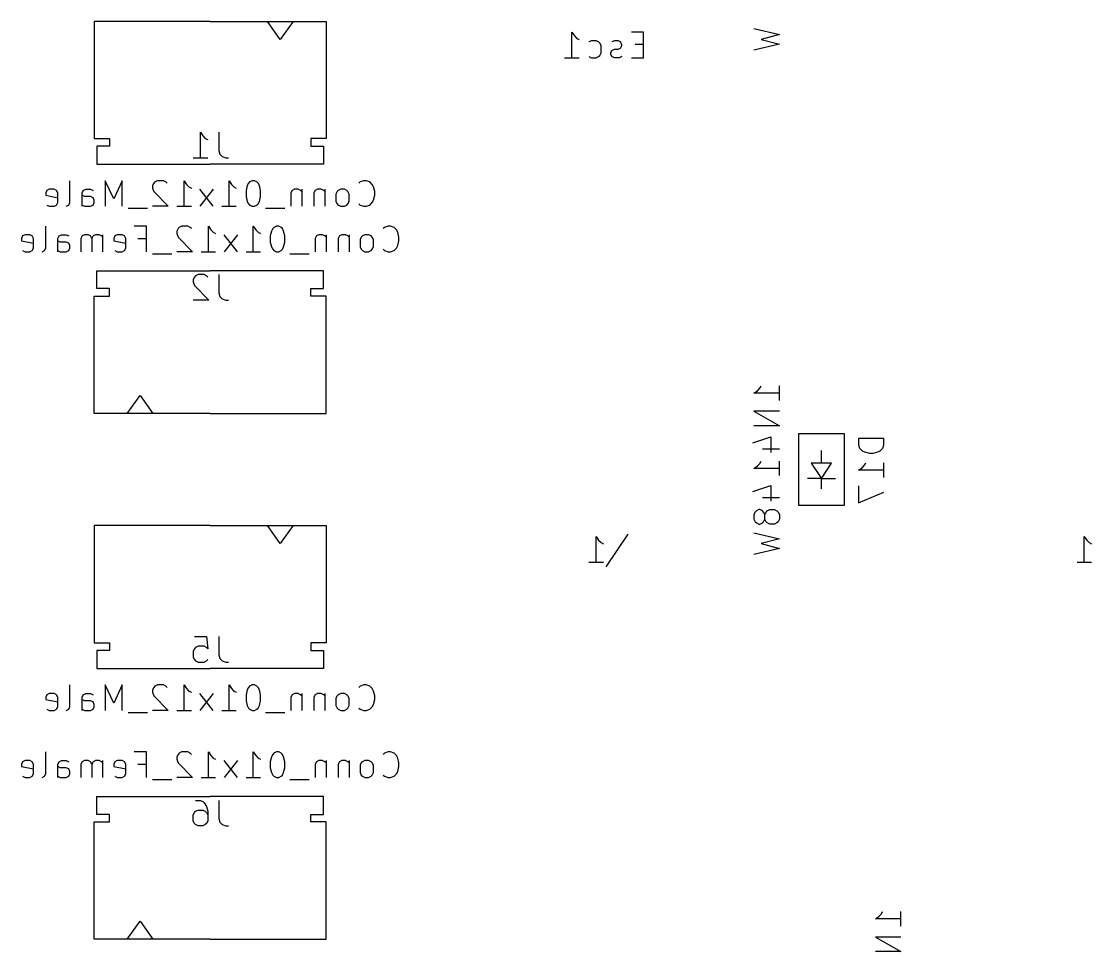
# Model space of a CAD drawing. Extents: x -29 to 358, y -109 to 38.
# Drawn here: x -22.88 to 19.1, y -38.7 to -2.2 of the extents above; entities that cross this region are included whole.
import ezdxf

# ---------------------------------------------------------------- set-up
doc = ezdxf.new("R2010")
doc.units = 0
doc.layers.add('BLACK', color=7, linetype='CONTINUOUS')

msp = doc.modelspace()

# ---------------------------------------------------------------- linework, layer by layer
at = {"layer": 'BLACK', "linetype": 'CONTINUOUS'}
for p, q in [((-20.025, -2.2), (-20.025, -6.8)), ((-15.475, -2.2), (-20.025, -2.2)), ((-15.475, -2.2), (-10.925, -2.2)), ((-12.725, -2.90711), (-13.225, -2.2)), ((-12.225, -2.2), (-12.725, -2.90711)), ((-10.925, -2.2), (-10.925, -6.8)), ((5.85238, -2.47619), (6.85238, -2.71428)), ((-1.28571, -3.62738), (-1.28571, -2.62738)), ((-1.28571, -2.62738), (-1.19048, -2.77024)), ((-1.19048, -2.77024), (-1.09524, -2.86548)), ((-1.09524, -2.86548), (-1, -2.91309)), ((1.52381, -2.62738), (1.04762, -2.62738)), ((1.52381, -3.62738), (1.52381, -2.62738)), ((6.85238, -2.71428), (6.13809, -2.90476)), ((6.13809, -2.90476), (6.85238, -3.09524)), ((-0.52381, -2.96071), (-0.61905, -3.00833)), ((-0.33333, -2.96071), (-0.52381, -2.96071)), ((-0.2381, -3.00833), (-0.33333, -2.96071)), ((-0.19048, -3.05595), (-0.2381, -3.00833)), ((-0.14286, -3.15119), (-0.19048, -3.05595)), ((-0.14286, -3.4369), (-0.14286, -3.15119)), ((0.2381, -3.4369), (0.28571, -3.34167)), ((0.38095, -2.96071), (0.28571, -3.00833)), ((0.28571, -3.34167), (0.38095, -3.29405)), ((0.52381, -2.96071), (0.38095, -2.96071)), ((0.38095, -3.29405), (0.52381, -3.29405)), ((0.61905, -3.00833), (0.52381, -2.96071)), ((0.52381, -3.29405), (0.61905, -3.24643)), ((0.66667, -3.10357), (0.61905, -3.00833)), ((0.61905, -3.24643), (0.66667, -3.15119)), ((0.66667, -3.15119), (0.66667, -3.10357)), ((1.52381, -3.10357), (1.19048, -3.10357)), ((6.85238, -3.09524), (5.85238, -3.33333)), ((-1.57143, -3.62738), (-1, -3.62738)), ((-0.61905, -3.57976), (-0.52381, -3.62738)), ((-0.52381, -3.62738), (-0.33333, -3.62738)), ((-0.33333, -3.62738), (-0.2381, -3.57976)), ((-0.2381, -3.57976), (-0.19048, -3.53214)), ((-0.19048, -3.53214), (-0.14286, -3.4369)), ((0.2381, -3.48452), (0.2381, -3.4369)), ((0.28571, -3.57976), (0.2381, -3.48452)), ((0.38095, -3.62738), (0.28571, -3.57976)), ((0.57143, -3.62738), (0.38095, -3.62738)), ((0.66667, -3.57976), (0.57143, -3.62738)), ((1.04762, -3.62738), (1.52381, -3.62738)), ((-15.856, -7.55238), (-15.856, -6.55238)), ((-15.856, -6.55238), (-15.7607, -6.69524)), ((-15.7607, -6.69524), (-15.6655, -6.79048)), ((-15.1417, -6.55238), (-15.1417, -7.26667)), ((-20.025, -6.8), (-19.425, -6.8)), ((-19.425, -7.1), (-19.925, -7.1)), ((-19.925, -7.1), (-19.925, -7.8)), ((-19.425, -6.8), (-19.425, -7.1)), ((-15.6655, -6.79048), (-15.5702, -6.8381)), ((-10.925, -6.8), (-11.525, -6.8)), ((-11.525, -6.8), (-11.525, -7.1)), ((-11.525, -7.1), (-11.025, -7.1)), ((-11.025, -7.1), (-11.025, -7.8)), ((-16.1417, -7.55238), (-15.5702, -7.55238)), ((-15.1417, -7.26667), (-15.094, -7.40952)), ((-15.094, -7.40952), (-14.9988, -7.50476)), ((-14.9988, -7.50476), (-14.856, -7.55238)), ((-14.856, -7.55238), (-14.7607, -7.55238)), ((-19.925, -7.8), (-15.475, -7.8)), ((-11.025, -7.8), (-15.475, -7.8)), ((-21.7845, -8.78571), (-21.8798, -8.83333)), ((-21.594, -8.78571), (-21.7845, -8.78571)), ((-21.4988, -8.83333), (-21.594, -8.78571)), ((-20.975, -9.30952), (-20.975, -8.45238)), ((-20.4512, -8.83333), (-20.356, -8.78571)), ((-20.356, -8.78571), (-20.1655, -8.78571)), ((-20.1655, -8.78571), (-20.0702, -8.83333)), ((-19.2607, -9.16667), (-19.594, -8.45238)), ((-19.594, -8.45238), (-19.594, -9.45238)), ((-18.9274, -8.45238), (-19.2607, -9.16667)), ((-18.9274, -9.45238), (-18.9274, -8.45238)), ((-17.6893, -8.54762), (-17.7369, -8.64286)), ((-17.7369, -8.64286), (-17.7369, -8.73809)), ((-17.7369, -8.73809), (-17.6893, -8.88095)), ((-17.6417, -8.5), (-17.6893, -8.54762)), ((-17.5464, -8.45238), (-17.6417, -8.5)), ((-17.3083, -8.45238), (-17.5464, -8.45238)), ((-17.2131, -8.5), (-17.3083, -8.45238)), ((-17.1655, -8.54762), (-17.2131, -8.5)), ((-16.4988, -9.45238), (-16.4988, -8.45238)), ((-16.4988, -8.45238), (-16.4036, -8.59524)), ((-16.4036, -8.59524), (-16.3083, -8.69048)), ((-16.3083, -8.69048), (-16.2131, -8.73809)), ((-15.356, -9.45238), (-15.8798, -8.78571)), ((-15.356, -8.78571), (-15.8798, -9.45238)), ((-14.7369, -9.45238), (-14.7369, -8.45238)), ((-14.7369, -8.45238), (-14.6417, -8.59524)), ((-14.6417, -8.59524), (-14.5464, -8.69048)), ((-14.5464, -8.69048), (-14.4512, -8.73809)), ((-14.0226, -8.64286), (-14.0702, -8.83333)), ((-13.975, -8.54762), (-14.0226, -8.64286)), ((-13.9274, -8.5), (-13.975, -8.54762)), ((-13.8321, -8.45238), (-13.9274, -8.5)), ((-13.7369, -8.45238), (-13.8321, -8.45238)), ((-13.6417, -8.5), (-13.7369, -8.45238)), ((-13.594, -8.54762), (-13.6417, -8.5)), ((-13.5464, -8.64286), (-13.594, -8.54762)), ((-13.4988, -8.83333), (-13.5464, -8.64286)), ((-12.1655, -8.78571), (-12.2607, -8.83333)), ((-12.0226, -8.78571), (-12.1655, -8.78571)), ((-11.9274, -8.83333), (-12.0226, -8.78571)), ((-11.8798, -8.78571), (-11.8798, -9.45238)), ((-11.2607, -8.78571), (-11.356, -8.83333)), ((-11.1179, -8.78571), (-11.2607, -8.78571)), ((-11.0226, -8.83333), (-11.1179, -8.78571)), ((-10.975, -8.78571), (-10.975, -9.45238)), ((-10.356, -8.78571), (-10.4512, -8.83333)), ((-10.2131, -8.78571), (-10.356, -8.78571)), ((-10.1179, -8.83333), (-10.2131, -8.78571)), ((-9.59405, -8.5), (-9.64167, -8.54762)), ((-9.45119, -8.45238), (-9.59405, -8.5)), ((-9.35595, -8.45238), (-9.45119, -8.45238)), ((-9.21309, -8.5), (-9.35595, -8.45238)), ((-9.11786, -8.59524), (-9.21309, -8.5)), ((-9.07024, -8.69048), (-9.11786, -8.59524)), ((-9.02262, -8.88095), (-9.07024, -8.69048)), ((-21.8798, -8.83333), (-21.9274, -8.92857)), ((-21.9274, -8.92857), (-21.9274, -9.02381)), ((-21.9274, -9.02381), (-21.4512, -9.11905)), ((-21.4512, -8.92857), (-21.4988, -8.83333)), ((-21.4512, -9.30952), (-21.4512, -8.92857)), ((-20.4988, -8.92857), (-20.4512, -8.83333)), ((-20.4988, -9.45238), (-20.4988, -8.92857)), ((-20.4036, -9.07143), (-20.4988, -9.02381)), ((-20.1655, -9.07143), (-20.4036, -9.07143)), ((-20.0702, -9.11905), (-20.1655, -9.07143)), ((-20.0226, -9.21429), (-20.0702, -9.11905)), ((-20.0226, -9.30952), (-20.0226, -9.21429)), ((-17.6893, -8.88095), (-17.1179, -9.45238)), ((-14.0702, -8.83333), (-14.0702, -9.07143)), ((-14.0702, -9.07143), (-14.0226, -9.2619)), ((-13.5464, -9.2619), (-13.4988, -9.07143)), ((-13.4988, -9.07143), (-13.4988, -8.83333)), ((-12.2607, -8.83333), (-12.3083, -8.92857)), ((-12.3083, -8.92857), (-12.3083, -9.45238)), ((-11.8798, -8.88095), (-11.9274, -8.83333)), ((-11.356, -8.83333), (-11.4036, -8.92857)), ((-11.4036, -8.92857), (-11.4036, -9.45238)), ((-10.975, -8.88095), (-11.0226, -8.83333)), ((-10.4988, -8.88095), (-10.5464, -8.97619)), ((-10.5464, -8.97619), (-10.5464, -9.2619)), ((-10.4512, -8.83333), (-10.4988, -8.88095)), ((-10.0702, -8.88095), (-10.1179, -8.83333)), ((-10.0226, -8.97619), (-10.0702, -8.88095)), ((-10.0226, -9.2619), (-10.0226, -8.97619)), ((-9.11786, -9.30952), (-9.07024, -9.21429)), ((-9.07024, -9.21429), (-9.02262, -9.02381)), ((-9.02262, -9.02381), (-9.02262, -8.88095)), ((-21.8798, -9.40476), (-21.7845, -9.45238)), ((-21.7845, -9.45238), (-21.594, -9.45238)), ((-21.594, -9.45238), (-21.4988, -9.40476)), ((-21.4988, -9.40476), (-21.4512, -9.30952)), ((-21.1179, -9.45238), (-21.0226, -9.40476)), ((-21.0226, -9.40476), (-20.975, -9.30952)), ((-20.4988, -9.40476), (-20.4036, -9.45238)), ((-20.4036, -9.45238), (-20.1655, -9.45238)), ((-20.1655, -9.45238), (-20.0702, -9.40476)), ((-20.0702, -9.40476), (-20.0226, -9.30952)), ((-17.9274, -9.54762), (-18.6893, -9.54762)), ((-17.1179, -9.45238), (-17.7369, -9.45238)), ((-16.7845, -9.45238), (-16.2131, -9.45238)), ((-15.0226, -9.45238), (-14.4512, -9.45238)), ((-14.0226, -9.2619), (-13.975, -9.35714)), ((-13.975, -9.35714), (-13.9274, -9.40476)), ((-13.9274, -9.40476), (-13.8321, -9.45238)), ((-13.8321, -9.45238), (-13.7369, -9.45238)), ((-13.7369, -9.45238), (-13.6417, -9.40476)), ((-13.6417, -9.40476), (-13.594, -9.35714)), ((-13.594, -9.35714), (-13.5464, -9.2619)), ((-12.5464, -9.54762), (-13.3083, -9.54762)), ((-10.5464, -9.2619), (-10.4988, -9.35714)), ((-10.4988, -9.35714), (-10.4512, -9.40476)), ((-10.4512, -9.40476), (-10.356, -9.45238)), ((-10.356, -9.45238), (-10.2131, -9.45238)), ((-10.2131, -9.45238), (-10.1179, -9.40476)), ((-10.1179, -9.40476), (-10.0702, -9.35714)), ((-10.0702, -9.35714), (-10.0226, -9.2619)), ((-9.64167, -9.35714), (-9.59405, -9.40476)), ((-9.59405, -9.40476), (-9.45119, -9.45238)), ((-9.45119, -9.45238), (-9.35595, -9.45238)), ((-9.35595, -9.45238), (-9.21309, -9.40476)), ((-9.21309, -9.40476), (-9.11786, -9.30952)), ((-21.9274, -11.0945), (-21.9274, -10.2374)), ((-17.975, -10.2374), (-18.4512, -10.2374)), ((-17.975, -11.2374), (-17.975, -10.2374)), ((-16.7369, -10.3326), (-16.7845, -10.4279)), ((-16.7845, -10.4279), (-16.7845, -10.5231)), ((-16.6893, -10.285), (-16.7369, -10.3326)), ((-16.594, -10.2374), (-16.6893, -10.285)), ((-16.356, -10.2374), (-16.594, -10.2374)), ((-16.2607, -10.285), (-16.356, -10.2374)), ((-16.2131, -10.3326), (-16.2607, -10.285)), ((-15.5464, -11.2374), (-15.5464, -10.2374)), ((-15.5464, -10.2374), (-15.4512, -10.3802)), ((-15.4512, -10.3802), (-15.356, -10.4755)), ((-15.356, -10.4755), (-15.2607, -10.5231)), ((-13.7845, -11.2374), (-13.7845, -10.2374)), ((-13.7845, -10.2374), (-13.6893, -10.3802)), ((-13.6893, -10.3802), (-13.594, -10.4755)), ((-13.594, -10.4755), (-13.4988, -10.5231)), ((-13.0702, -10.4279), (-13.1179, -10.6183)), ((-13.0226, -10.3326), (-13.0702, -10.4279)), ((-12.975, -10.285), (-13.0226, -10.3326)), ((-12.8798, -10.2374), (-12.975, -10.285)), ((-12.7845, -10.2374), (-12.8798, -10.2374)), ((-12.6893, -10.285), (-12.7845, -10.2374)), ((-12.6417, -10.3326), (-12.6893, -10.285)), ((-12.594, -10.4279), (-12.6417, -10.3326)), ((-12.5464, -10.6183), (-12.594, -10.4279)), ((-8.64167, -10.285), (-8.68928, -10.3326)), ((-8.49881, -10.2374), (-8.64167, -10.285)), ((-8.40357, -10.2374), (-8.49881, -10.2374)), ((-8.26071, -10.285), (-8.40357, -10.2374)), ((-8.16548, -10.3802), (-8.26071, -10.285)), ((-8.11786, -10.4755), (-8.16548, -10.3802)), ((-8.07024, -10.666), (-8.11786, -10.4755)), ((-22.8321, -10.6183), (-22.8798, -10.7136)), ((-22.8798, -10.7136), (-22.8798, -10.8088)), ((-22.8798, -10.8088), (-22.4036, -10.904)), ((-22.7369, -10.5707), (-22.8321, -10.6183)), ((-22.5464, -10.5707), (-22.7369, -10.5707)), ((-22.4512, -10.6183), (-22.5464, -10.5707)), ((-22.4036, -10.7136), (-22.4512, -10.6183)), ((-22.4036, -11.0945), (-22.4036, -10.7136)), ((-21.4512, -10.7136), (-21.4036, -10.6183)), ((-21.4512, -11.2374), (-21.4512, -10.7136)), ((-21.356, -10.8564), (-21.4512, -10.8088)), ((-21.4036, -10.6183), (-21.3083, -10.5707)), ((-21.1179, -10.8564), (-21.356, -10.8564)), ((-21.3083, -10.5707), (-21.1179, -10.5707)), ((-21.1179, -10.5707), (-21.0226, -10.6183)), ((-21.0226, -10.904), (-21.1179, -10.8564)), ((-20.975, -10.9993), (-21.0226, -10.904)), ((-20.4988, -10.6183), (-20.5464, -10.7136)), ((-20.5464, -10.7136), (-20.5464, -11.2374)), ((-20.4036, -10.5707), (-20.4988, -10.6183)), ((-20.2607, -10.5707), (-20.4036, -10.5707)), ((-20.1655, -10.6183), (-20.2607, -10.5707)), ((-20.1179, -10.7136), (-20.1655, -10.6183)), ((-20.0702, -10.6183), (-20.1179, -10.7136)), ((-20.1179, -10.7136), (-20.1179, -11.2374)), ((-19.975, -10.5707), (-20.0702, -10.6183)), ((-19.8321, -10.5707), (-19.975, -10.5707)), ((-19.7369, -10.6183), (-19.8321, -10.5707)), ((-19.6893, -10.666), (-19.7369, -10.6183)), ((-19.6893, -11.2374), (-19.6893, -10.5707)), ((-19.2131, -10.6183), (-19.2607, -10.7136)), ((-19.2607, -10.7136), (-19.2607, -10.8088)), ((-19.2607, -10.8088), (-18.7845, -10.904)), ((-19.1179, -10.5707), (-19.2131, -10.6183)), ((-18.9274, -10.5707), (-19.1179, -10.5707)), ((-18.8321, -10.6183), (-18.9274, -10.5707)), ((-18.7845, -10.7136), (-18.8321, -10.6183)), ((-18.7845, -11.0945), (-18.7845, -10.7136)), ((-18.3083, -10.7136), (-17.975, -10.7136)), ((-16.7845, -10.5231), (-16.7369, -10.666)), ((-16.7369, -10.666), (-16.1655, -11.2374)), ((-14.4036, -11.2374), (-14.9274, -10.5707)), ((-14.4036, -10.5707), (-14.9274, -11.2374)), ((-13.1179, -10.6183), (-13.1179, -10.8564)), ((-13.1179, -10.8564), (-13.0702, -11.0469)), ((-12.594, -11.0469), (-12.5464, -10.8564)), ((-12.5464, -10.8564), (-12.5464, -10.6183)), ((-11.3083, -10.6183), (-11.356, -10.7136)), ((-11.356, -10.7136), (-11.356, -11.2374)), ((-11.2131, -10.5707), (-11.3083, -10.6183)), ((-11.0702, -10.5707), (-11.2131, -10.5707)), ((-10.975, -10.6183), (-11.0702, -10.5707)), ((-10.9274, -10.666), (-10.975, -10.6183)), ((-10.9274, -10.5707), (-10.9274, -11.2374)), ((-10.4036, -10.6183), (-10.4512, -10.7136)), ((-10.4512, -10.7136), (-10.4512, -11.2374)), ((-10.3083, -10.5707), (-10.4036, -10.6183)), ((-10.1655, -10.5707), (-10.3083, -10.5707)), ((-10.0702, -10.6183), (-10.1655, -10.5707)), ((-10.0226, -10.666), (-10.0702, -10.6183)), ((-10.0226, -10.5707), (-10.0226, -11.2374)), ((-9.54643, -10.666), (-9.59405, -10.7612)), ((-9.59405, -10.7612), (-9.59405, -11.0469)), ((-9.49881, -10.6183), (-9.54643, -10.666)), ((-9.40357, -10.5707), (-9.49881, -10.6183)), ((-9.26071, -10.5707), (-9.40357, -10.5707)), ((-9.16548, -10.6183), (-9.26071, -10.5707)), ((-9.11786, -10.666), (-9.16548, -10.6183)), ((-9.07024, -10.7612), (-9.11786, -10.666)), ((-9.07024, -11.0469), (-9.07024, -10.7612)), ((-8.11786, -10.9993), (-8.07024, -10.8088)), ((-8.07024, -10.8088), (-8.07024, -10.666)), ((-22.8321, -11.1898), (-22.7369, -11.2374)), ((-22.7369, -11.2374), (-22.5464, -11.2374)), ((-22.5464, -11.2374), (-22.4512, -11.1898)), ((-22.4512, -11.1898), (-22.4036, -11.0945)), ((-22.0702, -11.2374), (-21.975, -11.1898)), ((-21.975, -11.1898), (-21.9274, -11.0945)), ((-21.4512, -11.1898), (-21.356, -11.2374)), ((-21.356, -11.2374), (-21.1179, -11.2374)), ((-21.1179, -11.2374), (-21.0226, -11.1898)), ((-21.0226, -11.1898), (-20.975, -11.0945)), ((-20.975, -11.0945), (-20.975, -10.9993)), ((-19.2131, -11.1898), (-19.1179, -11.2374)), ((-19.1179, -11.2374), (-18.9274, -11.2374)), ((-18.9274, -11.2374), (-18.8321, -11.1898)), ((-18.8321, -11.1898), (-18.7845, -11.0945)), ((-16.975, -11.3326), (-17.7369, -11.3326)), ((-16.1655, -11.2374), (-16.7845, -11.2374)), ((-15.8321, -11.2374), (-15.2607, -11.2374)), ((-14.0702, -11.2374), (-13.4988, -11.2374)), ((-13.0702, -11.0469), (-13.0226, -11.1421)), ((-13.0226, -11.1421), (-12.975, -11.1898)), ((-12.975, -11.1898), (-12.8798, -11.2374)), ((-12.8798, -11.2374), (-12.7845, -11.2374)), ((-12.7845, -11.2374), (-12.6893, -11.1898)), ((-12.6893, -11.1898), (-12.6417, -11.1421)), ((-12.6417, -11.1421), (-12.594, -11.0469)), ((-11.594, -11.3326), (-12.356, -11.3326)), ((-9.59405, -11.0469), (-9.54643, -11.1421)), ((-9.54643, -11.1421), (-9.49881, -11.1898)), ((-9.49881, -11.1898), (-9.40357, -11.2374)), ((-9.40357, -11.2374), (-9.26071, -11.2374)), ((-9.26071, -11.2374), (-9.16548, -11.1898)), ((-9.16548, -11.1898), (-9.11786, -11.1421)), ((-9.11786, -11.1421), (-9.07024, -11.0469)), ((-8.68928, -11.1421), (-8.64167, -11.1898)), ((-8.64167, -11.1898), (-8.49881, -11.2374)), ((-8.49881, -11.2374), (-8.40357, -11.2374)), ((-8.40357, -11.2374), (-8.26071, -11.1898)), ((-8.26071, -11.1898), (-8.16548, -11.0945)), ((-8.16548, -11.0945), (-8.11786, -10.9993)), ((-19.925, -11.985), (-15.475, -11.985)), ((-19.925, -12.685), (-19.925, -11.985)), ((-15.9512, -12.1374), (-16.0464, -12.185)), ((-15.7131, -12.1374), (-15.9512, -12.1374)), ((-15.6179, -12.185), (-15.7131, -12.1374)), ((-11.025, -11.985), (-15.475, -11.985)), ((-15.1417, -12.1374), (-15.1417, -12.8517)), ((-11.025, -12.685), (-11.025, -11.985)), ((-16.094, -12.2326), (-16.1417, -12.3279)), ((-16.1417, -12.3279), (-16.1417, -12.4231)), ((-16.1417, -12.4231), (-16.094, -12.566)), ((-16.0464, -12.185), (-16.094, -12.2326)), ((-16.094, -12.566), (-15.5226, -13.1374)), ((-15.5702, -12.2326), (-15.6179, -12.185)), ((-20.025, -12.985), (-19.425, -12.985)), ((-20.025, -17.585), (-20.025, -12.985)), ((-19.425, -12.685), (-19.925, -12.685)), ((-19.425, -12.985), (-19.425, -12.685)), ((-15.1417, -12.8517), (-15.094, -12.9945)), ((-15.094, -12.9945), (-14.9988, -13.0898)), ((-11.525, -12.985), (-11.525, -12.685)), ((-11.525, -12.685), (-11.025, -12.685)), ((-10.925, -12.985), (-11.525, -12.985)), ((-10.925, -17.585), (-10.925, -12.985)), ((-15.5226, -13.1374), (-16.1417, -13.1374)), ((-14.9988, -13.0898), (-14.856, -13.1374)), ((-14.856, -13.1374), (-14.7607, -13.1374)), ((5.85238, -16.785), (5.99524, -16.6898)), ((6.85238, -16.785), (5.85238, -16.785)), ((5.99524, -16.6898), (6.09048, -16.5945)), ((6.09048, -16.5945), (6.13809, -16.4993)), ((6.85238, -17.0707), (6.85238, -16.4993)), ((-18.725, -17.585), (-18.225, -16.8779)), ((-18.225, -16.8779), (-17.725, -17.585)), ((-15.475, -17.585), (-20.025, -17.585)), ((-15.475, -17.585), (-10.925, -17.585)), ((6.85238, -17.4993), (5.85238, -17.4993)), ((5.85238, -17.4993), (6.85238, -18.0707)), ((6.85238, -18.0707), (5.85238, -18.0707)), ((7.6, -18.385), (7.6, -21.185)), ((9.4, -18.385), (7.6, -18.385)), ((9.4, -21.185), (9.4, -18.385)), ((5.80476, -18.7374), (6.51905, -18.4993)), ((6.51905, -18.4993), (6.51905, -19.1183)), ((10.9524, -18.5707), (9.95238, -18.5707)), ((9.95238, -18.5707), (9.95238, -18.8088)), ((9.95238, -18.8088), (10, -18.9517)), ((10.9048, -18.9517), (10.9524, -18.8088)), ((10.9524, -18.8088), (10.9524, -18.5707)), ((6.18571, -18.9755), (6.85238, -18.9755)), ((8.5, -19.535), (8.5, -19.035)), ((10, -18.9517), (10.0952, -19.0469)), ((10.0952, -19.0469), (10.1905, -19.0945)), ((10.1905, -19.0945), (10.381, -19.1421)), ((10.381, -19.1421), (10.5238, -19.1421)), ((10.5238, -19.1421), (10.7143, -19.0945)), ((10.7143, -19.0945), (10.8095, -19.0469)), ((10.8095, -19.0469), (10.9048, -18.9517)), ((5.85238, -19.7374), (5.99524, -19.6421)), ((5.99524, -19.6421), (6.09048, -19.5469)), ((6.09048, -19.5469), (6.13809, -19.4517)), ((6.85238, -20.0231), (6.85238, -19.4517)), ((8.9, -19.535), (8.1, -19.535)), ((8.1, -19.535), (8.5, -20.135)), ((8.5, -20.135), (8.9, -19.535)), ((9.95238, -19.8088), (10.0952, -19.7136)), ((10.0952, -19.7136), (10.1905, -19.6183)), ((10.1905, -19.6183), (10.2381, -19.5231)), ((10.9524, -20.0945), (10.9524, -19.5231)), ((6.85238, -19.7374), (5.85238, -19.7374)), ((8.5, -20.135), (7.95, -20.135)), ((8.5, -20.135), (9.05, -20.135)), ((8.5, -20.535), (8.5, -20.135)), ((10.9524, -19.8088), (9.95238, -19.8088)), ((5.80476, -20.6421), (6.51905, -20.404)), ((6.51905, -20.404), (6.51905, -21.0231)), ((9.95238, -20.4279), (9.95238, -21.0945)), ((6.18571, -20.8802), (6.85238, -20.8802)), ((9.95238, -21.0945), (10.9524, -20.666)), ((5.94762, -21.404), (5.9, -21.4517)), ((6.04286, -21.3564), (5.94762, -21.404)), ((6.09048, -21.3564), (6.04286, -21.3564)), ((6.18571, -21.404), (6.09048, -21.3564)), ((6.23333, -21.4517), (6.18571, -21.404)), ((6.32857, -21.4517), (6.37619, -21.404)), ((6.37619, -21.404), (6.47143, -21.3564)), ((6.47143, -21.3564), (6.6619, -21.3564)), ((6.6619, -21.3564), (6.75714, -21.404)), ((6.75714, -21.404), (6.80476, -21.4517)), ((7.6, -21.185), (9.4, -21.185)), ((5.9, -21.4517), (5.85238, -21.5469)), ((5.85238, -21.5469), (5.85238, -21.7374)), ((5.85238, -21.7374), (5.9, -21.8326)), ((6.28095, -21.5469), (6.23333, -21.4517)), ((6.23333, -21.8326), (6.28095, -21.7374)), ((6.28095, -21.5469), (6.32857, -21.4517)), ((6.28095, -21.7374), (6.28095, -21.5469)), ((6.32857, -21.8326), (6.28095, -21.7374)), ((6.80476, -21.4517), (6.85238, -21.5469)), ((6.85238, -21.7374), (6.80476, -21.8326)), ((6.85238, -21.5469), (6.85238, -21.7374)), ((-15.475, -21.985), (-20.025, -21.985)), ((-20.025, -21.985), (-20.025, -26.585)), ((-15.475, -21.985), (-10.925, -21.985)), ((-12.725, -22.6921), (-13.225, -21.985)), ((-12.225, -21.985), (-12.725, -22.6921)), ((-10.925, -21.985), (-10.925, -26.585)), ((5.9, -21.8326), (5.94762, -21.8802)), ((5.94762, -21.8802), (6.04286, -21.9279)), ((6.04286, -21.9279), (6.09048, -21.9279)), ((6.09048, -21.9279), (6.18571, -21.8802)), ((6.18571, -21.8802), (6.23333, -21.8326)), ((6.37619, -21.8802), (6.32857, -21.8326)), ((6.47143, -21.9279), (6.37619, -21.8802)), ((6.6619, -21.9279), (6.47143, -21.9279)), ((6.75714, -21.8802), (6.6619, -21.9279)), ((6.80476, -21.8326), (6.75714, -21.8802)), ((-0.33333, -23.4124), (-0.33333, -22.4124)), ((-0.33333, -22.4124), (-0.2381, -22.5552)), ((-0.2381, -22.5552), (-0.14286, -22.6505)), ((-0.14286, -22.6505), (-0.04762, -22.6981)), ((0.90476, -22.3171), (0.04762, -23.6029)), ((5.85238, -22.2612), (6.85238, -22.4993)), ((6.85238, -22.4993), (6.13809, -22.6898)), ((18.8119, -23.4124), (18.8119, -22.4124)), ((18.8119, -22.4124), (18.9071, -22.5552)), ((18.9071, -22.5552), (19.0024, -22.6505)), ((19.0024, -22.6505), (19.0976, -22.6981)), ((6.85238, -22.8802), (5.85238, -23.1183)), ((6.13809, -22.6898), (6.85238, -22.8802)), ((-0.61905, -23.4124), (-0.04762, -23.4124)), ((18.5262, -23.4124), (19.0976, -23.4124)), ((-16.094, -26.3374), (-15.6179, -26.3374)), ((-15.6179, -26.3374), (-15.5702, -26.8136)), ((-15.1417, -26.3374), (-15.1417, -27.0517)), ((-20.025, -26.585), (-19.425, -26.585)), ((-19.425, -26.585), (-19.425, -26.885)), ((-16.094, -26.8136), (-16.1417, -26.9088)), ((-16.0464, -26.766), (-16.094, -26.8136)), ((-15.9512, -26.7183), (-16.0464, -26.766)), ((-15.7131, -26.7183), (-15.9512, -26.7183)), ((-15.6179, -26.766), (-15.7131, -26.7183)), ((-15.5702, -26.8136), (-15.6179, -26.766)), ((-11.525, -26.585), (-11.525, -26.885)), ((-10.925, -26.585), (-11.525, -26.585)), ((-19.925, -26.885), (-19.925, -27.585)), ((-19.425, -26.885), (-19.925, -26.885)), ((-16.1417, -26.9088), (-16.1417, -27.1469)), ((-16.1417, -27.1469), (-16.094, -27.2421)), ((-16.094, -27.2421), (-16.0464, -27.2898)), ((-15.6179, -27.2898), (-15.5702, -27.2421)), ((-15.1417, -27.0517), (-15.094, -27.1945)), ((-15.094, -27.1945), (-14.9988, -27.2898)), ((-11.525, -26.885), (-11.025, -26.885)), ((-11.025, -26.885), (-11.025, -27.585)), ((-19.925, -27.585), (-15.475, -27.585)), ((-16.0464, -27.2898), (-15.9512, -27.3374)), ((-15.9512, -27.3374), (-15.7131, -27.3374)), ((-15.7131, -27.3374), (-15.6179, -27.2898)), ((-11.025, -27.585), (-15.475, -27.585)), ((-14.9988, -27.2898), (-14.856, -27.3374)), ((-14.856, -27.3374), (-14.7607, -27.3374)), ((-20.975, -29.0945), (-20.975, -28.2374)), ((-19.2607, -28.9517), (-19.594, -28.2374)), ((-19.594, -28.2374), (-19.594, -29.2374)), ((-18.9274, -28.2374), (-19.2607, -28.9517)), ((-18.9274, -29.2374), (-18.9274, -28.2374)), ((-17.6893, -28.3326), (-17.7369, -28.4279)), ((-17.7369, -28.4279), (-17.7369, -28.5231)), ((-17.7369, -28.5231), (-17.6893, -28.666)), ((-17.6417, -28.285), (-17.6893, -28.3326)), ((-17.5464, -28.2374), (-17.6417, -28.285)), ((-17.3083, -28.2374), (-17.5464, -28.2374)), ((-17.2131, -28.285), (-17.3083, -28.2374)), ((-17.1655, -28.3326), (-17.2131, -28.285)), ((-16.4988, -29.2374), (-16.4988, -28.2374)), ((-16.4988, -28.2374), (-16.4036, -28.3802)), ((-16.4036, -28.3802), (-16.3083, -28.4755)), ((-16.3083, -28.4755), (-16.2131, -28.5231)), ((-14.7369, -29.2374), (-14.7369, -28.2374)), ((-14.7369, -28.2374), (-14.6417, -28.3802)), ((-14.6417, -28.3802), (-14.5464, -28.4755)), ((-14.5464, -28.4755), (-14.4512, -28.5231)), ((-14.0226, -28.4279), (-14.0702, -28.6183)), ((-13.975, -28.3326), (-14.0226, -28.4279)), ((-13.9274, -28.285), (-13.975, -28.3326)), ((-13.8321, -28.2374), (-13.9274, -28.285)), ((-13.7369, -28.2374), (-13.8321, -28.2374)), ((-13.6417, -28.285), (-13.7369, -28.2374)), ((-13.594, -28.3326), (-13.6417, -28.285)), ((-13.5464, -28.4279), (-13.594, -28.3326)), ((-13.4988, -28.6183), (-13.5464, -28.4279)), ((-9.59405, -28.285), (-9.64167, -28.3326)), ((-9.45119, -28.2374), (-9.59405, -28.285)), ((-9.35595, -28.2374), (-9.45119, -28.2374)), ((-9.21309, -28.285), (-9.35595, -28.2374)), ((-9.11786, -28.3802), (-9.21309, -28.285)), ((-9.07024, -28.4755), (-9.11786, -28.3802)), ((-9.02262, -28.666), (-9.07024, -28.4755)), ((-21.8798, -28.6183), (-21.9274, -28.7136)), ((-21.9274, -28.7136), (-21.9274, -28.8088)), ((-21.9274, -28.8088), (-21.4512, -28.904)), ((-21.7845, -28.5707), (-21.8798, -28.6183)), ((-21.594, -28.5707), (-21.7845, -28.5707)), ((-21.4988, -28.6183), (-21.594, -28.5707)), ((-21.4512, -28.7136), (-21.4988, -28.6183)), ((-21.4512, -29.0945), (-21.4512, -28.7136)), ((-20.4988, -28.7136), (-20.4512, -28.6183)), ((-20.4988, -29.2374), (-20.4988, -28.7136)), ((-20.4036, -28.8564), (-20.4988, -28.8088)), ((-20.4512, -28.6183), (-20.356, -28.5707)), ((-20.1655, -28.8564), (-20.4036, -28.8564)), ((-20.356, -28.5707), (-20.1655, -28.5707)), ((-20.1655, -28.5707), (-20.0702, -28.6183)), ((-20.0702, -28.904), (-20.1655, -28.8564)), ((-20.0226, -28.9993), (-20.0702, -28.904)), ((-17.6893, -28.666), (-17.1179, -29.2374)), ((-15.356, -29.2374), (-15.8798, -28.5707)), ((-15.356, -28.5707), (-15.8798, -29.2374)), ((-14.0702, -28.6183), (-14.0702, -28.8564)), ((-14.0702, -28.8564), (-14.0226, -29.0469)), ((-13.5464, -29.0469), (-13.4988, -28.8564)), ((-13.4988, -28.8564), (-13.4988, -28.6183)), ((-12.2607, -28.6183), (-12.3083, -28.7136)), ((-12.3083, -28.7136), (-12.3083, -29.2374)), ((-12.1655, -28.5707), (-12.2607, -28.6183)), ((-12.0226, -28.5707), (-12.1655, -28.5707)), ((-11.9274, -28.6183), (-12.0226, -28.5707)), ((-11.8798, -28.666), (-11.9274, -28.6183)), ((-11.8798, -28.5707), (-11.8798, -29.2374)), ((-11.356, -28.6183), (-11.4036, -28.7136)), ((-11.4036, -28.7136), (-11.4036, -29.2374)), ((-11.2607, -28.5707), (-11.356, -28.6183)), ((-11.1179, -28.5707), (-11.2607, -28.5707)), ((-11.0226, -28.6183), (-11.1179, -28.5707)), ((-10.975, -28.666), (-11.0226, -28.6183)), ((-10.975, -28.5707), (-10.975, -29.2374)), ((-10.4988, -28.666), (-10.5464, -28.7612)), ((-10.5464, -28.7612), (-10.5464, -29.0469)), ((-10.4512, -28.6183), (-10.4988, -28.666)), ((-10.356, -28.5707), (-10.4512, -28.6183)), ((-10.2131, -28.5707), (-10.356, -28.5707)), ((-10.1179, -28.6183), (-10.2131, -28.5707)), ((-10.0702, -28.666), (-10.1179, -28.6183)), ((-10.0226, -28.7612), (-10.0702, -28.666)), ((-10.0226, -29.0469), (-10.0226, -28.7612)), ((-9.07024, -28.9993), (-9.02262, -28.8088)), ((-9.02262, -28.8088), (-9.02262, -28.666)), ((-21.8798, -29.1898), (-21.7845, -29.2374)), ((-21.7845, -29.2374), (-21.594, -29.2374)), ((-21.594, -29.2374), (-21.4988, -29.1898)), ((-21.4988, -29.1898), (-21.4512, -29.0945)), ((-21.1179, -29.2374), (-21.0226, -29.1898)), ((-21.0226, -29.1898), (-20.975, -29.0945)), ((-20.4988, -29.1898), (-20.4036, -29.2374)), ((-20.4036, -29.2374), (-20.1655, -29.2374)), ((-20.1655, -29.2374), (-20.0702, -29.1898)), ((-20.0702, -29.1898), (-20.0226, -29.0945)), ((-20.0226, -29.0945), (-20.0226, -28.9993)), ((-17.9274, -29.3326), (-18.6893, -29.3326)), ((-17.1179, -29.2374), (-17.7369, -29.2374)), ((-16.7845, -29.2374), (-16.2131, -29.2374)), ((-15.0226, -29.2374), (-14.4512, -29.2374)), ((-14.0226, -29.0469), (-13.975, -29.1421)), ((-13.975, -29.1421), (-13.9274, -29.1898)), ((-13.9274, -29.1898), (-13.8321, -29.2374)), ((-13.8321, -29.2374), (-13.7369, -29.2374)), ((-13.7369, -29.2374), (-13.6417, -29.1898)), ((-13.6417, -29.1898), (-13.594, -29.1421)), ((-13.594, -29.1421), (-13.5464, -29.0469)), ((-12.5464, -29.3326), (-13.3083, -29.3326)), ((-10.5464, -29.0469), (-10.4988, -29.1421)), ((-10.4988, -29.1421), (-10.4512, -29.1898)), ((-10.4512, -29.1898), (-10.356, -29.2374)), ((-10.356, -29.2374), (-10.2131, -29.2374)), ((-10.2131, -29.2374), (-10.1179, -29.1898)), ((-10.1179, -29.1898), (-10.0702, -29.1421)), ((-10.0702, -29.1421), (-10.0226, -29.0469)), ((-9.64167, -29.1421), (-9.59405, -29.1898)), ((-9.59405, -29.1898), (-9.45119, -29.2374)), ((-9.45119, -29.2374), (-9.35595, -29.2374)), ((-9.35595, -29.2374), (-9.21309, -29.1898)), ((-9.21309, -29.1898), (-9.11786, -29.0945)), ((-9.11786, -29.0945), (-9.07024, -28.9993)), ((-21.9274, -31.7228), (-21.9274, -30.8657)), ((-17.975, -30.8657), (-18.4512, -30.8657)), ((-17.975, -31.8657), (-17.975, -30.8657)), ((-16.7369, -30.9609), (-16.7845, -31.0562)), ((-16.7845, -31.0562), (-16.7845, -31.1514)), ((-16.6893, -30.9133), (-16.7369, -30.9609)), ((-16.594, -30.8657), (-16.6893, -30.9133)), ((-16.356, -30.8657), (-16.594, -30.8657)), ((-16.2607, -30.9133), (-16.356, -30.8657)), ((-16.2131, -30.9609), (-16.2607, -30.9133)), ((-15.5464, -31.8657), (-15.5464, -30.8657)), ((-15.5464, -30.8657), (-15.4512, -31.0085)), ((-15.4512, -31.0085), (-15.356, -31.1038)), ((-13.7845, -31.8657), (-13.7845, -30.8657)), ((-13.7845, -30.8657), (-13.6893, -31.0085)), ((-13.6893, -31.0085), (-13.594, -31.1038)), ((-13.0702, -31.0562), (-13.1179, -31.2466)), ((-13.0226, -30.9609), (-13.0702, -31.0562)), ((-12.975, -30.9133), (-13.0226, -30.9609)), ((-12.8798, -30.8657), (-12.975, -30.9133)), ((-12.7845, -30.8657), (-12.8798, -30.8657)), ((-12.6893, -30.9133), (-12.7845, -30.8657)), ((-12.6417, -30.9609), (-12.6893, -30.9133)), ((-12.594, -31.0562), (-12.6417, -30.9609)), ((-12.5464, -31.2466), (-12.594, -31.0562)), ((-8.64167, -30.9133), (-8.68928, -30.9609)), ((-8.49881, -30.8657), (-8.64167, -30.9133)), ((-8.40357, -30.8657), (-8.49881, -30.8657)), ((-8.26071, -30.9133), (-8.40357, -30.8657)), ((-8.16548, -31.0085), (-8.26071, -30.9133)), ((-8.11786, -31.1038), (-8.16548, -31.0085)), ((-22.8321, -31.2466), (-22.8798, -31.3419)), ((-22.8798, -31.3419), (-22.8798, -31.4371)), ((-22.8798, -31.4371), (-22.4036, -31.5323)), ((-22.7369, -31.199), (-22.8321, -31.2466)), ((-22.5464, -31.199), (-22.7369, -31.199)), ((-22.4512, -31.2466), (-22.5464, -31.199)), ((-22.4036, -31.3419), (-22.4512, -31.2466)), ((-22.4036, -31.7228), (-22.4036, -31.3419)), ((-21.4512, -31.3419), (-21.4036, -31.2466)), ((-21.4512, -31.8657), (-21.4512, -31.3419)), ((-21.356, -31.4847), (-21.4512, -31.4371)), ((-21.4036, -31.2466), (-21.3083, -31.199)), ((-21.3083, -31.199), (-21.1179, -31.199)), ((-21.1179, -31.199), (-21.0226, -31.2466)), ((-20.4988, -31.2466), (-20.5464, -31.3419)), ((-20.5464, -31.3419), (-20.5464, -31.8657)), ((-20.4036, -31.199), (-20.4988, -31.2466)), ((-20.2607, -31.199), (-20.4036, -31.199)), ((-20.1655, -31.2466), (-20.2607, -31.199)), ((-20.1179, -31.3419), (-20.1655, -31.2466)), ((-20.0702, -31.2466), (-20.1179, -31.3419)), ((-20.1179, -31.3419), (-20.1179, -31.8657)), ((-19.975, -31.199), (-20.0702, -31.2466)), ((-19.8321, -31.199), (-19.975, -31.199)), ((-19.7369, -31.2466), (-19.8321, -31.199)), ((-19.6893, -31.2943), (-19.7369, -31.2466)), ((-19.6893, -31.8657), (-19.6893, -31.199)), ((-19.2131, -31.2466), (-19.2607, -31.3419)), ((-19.2607, -31.3419), (-19.2607, -31.4371)), ((-19.2607, -31.4371), (-18.7845, -31.5323)), ((-19.1179, -31.199), (-19.2131, -31.2466)), ((-18.9274, -31.199), (-19.1179, -31.199)), ((-18.8321, -31.2466), (-18.9274, -31.199)), ((-18.7845, -31.3419), (-18.8321, -31.2466)), ((-18.7845, -31.7228), (-18.7845, -31.3419)), ((-18.3083, -31.3419), (-17.975, -31.3419)), ((-16.7845, -31.1514), (-16.7369, -31.2943)), ((-16.7369, -31.2943), (-16.1655, -31.8657)), ((-15.356, -31.1038), (-15.2607, -31.1514)), ((-14.4036, -31.8657), (-14.9274, -31.199)), ((-14.4036, -31.199), (-14.9274, -31.8657)), ((-13.594, -31.1038), (-13.4988, -31.1514)), ((-13.1179, -31.2466), (-13.1179, -31.4847)), ((-12.5464, -31.4847), (-12.5464, -31.2466)), ((-11.3083, -31.2466), (-11.356, -31.3419)), ((-11.356, -31.3419), (-11.356, -31.8657)), ((-11.2131, -31.199), (-11.3083, -31.2466)), ((-11.0702, -31.199), (-11.2131, -31.199)), ((-10.975, -31.2466), (-11.0702, -31.199)), ((-10.9274, -31.2943), (-10.975, -31.2466)), ((-10.9274, -31.199), (-10.9274, -31.8657)), ((-10.4036, -31.2466), (-10.4512, -31.3419)), ((-10.4512, -31.3419), (-10.4512, -31.8657)), ((-10.3083, -31.199), (-10.4036, -31.2466)), ((-10.1655, -31.199), (-10.3083, -31.199)), ((-10.0702, -31.2466), (-10.1655, -31.199)), ((-10.0226, -31.2943), (-10.0702, -31.2466)), ((-10.0226, -31.199), (-10.0226, -31.8657)), ((-9.54643, -31.2943), (-9.59405, -31.3895)), ((-9.59405, -31.3895), (-9.59405, -31.6752)), ((-9.49881, -31.2466), (-9.54643, -31.2943)), ((-9.40357, -31.199), (-9.49881, -31.2466)), ((-9.26071, -31.199), (-9.40357, -31.199)), ((-9.16548, -31.2466), (-9.26071, -31.199)), ((-9.11786, -31.2943), (-9.16548, -31.2466)), ((-9.07024, -31.3895), (-9.11786, -31.2943)), ((-9.07024, -31.6752), (-9.07024, -31.3895)), ((-8.07024, -31.2943), (-8.11786, -31.1038)), ((-8.11786, -31.6276), (-8.07024, -31.4371)), ((-8.07024, -31.4371), (-8.07024, -31.2943)), ((-22.8321, -31.8181), (-22.7369, -31.8657)), ((-22.7369, -31.8657), (-22.5464, -31.8657)), ((-22.5464, -31.8657), (-22.4512, -31.8181)), ((-22.4512, -31.8181), (-22.4036, -31.7228)), ((-22.0702, -31.8657), (-21.975, -31.8181)), ((-21.975, -31.8181), (-21.9274, -31.7228)), ((-21.4512, -31.8181), (-21.356, -31.8657)), ((-21.1179, -31.4847), (-21.356, -31.4847)), ((-21.356, -31.8657), (-21.1179, -31.8657)), ((-21.0226, -31.5323), (-21.1179, -31.4847)), ((-21.1179, -31.8657), (-21.0226, -31.8181)), ((-20.975, -31.6276), (-21.0226, -31.5323)), ((-21.0226, -31.8181), (-20.975, -31.7228)), ((-20.975, -31.7228), (-20.975, -31.6276)), ((-19.2131, -31.8181), (-19.1179, -31.8657)), ((-19.1179, -31.8657), (-18.9274, -31.8657)), ((-18.9274, -31.8657), (-18.8321, -31.8181)), ((-18.8321, -31.8181), (-18.7845, -31.7228)), ((-16.1655, -31.8657), (-16.7845, -31.8657)), ((-15.8321, -31.8657), (-15.2607, -31.8657)), ((-14.0702, -31.8657), (-13.4988, -31.8657)), ((-13.1179, -31.4847), (-13.0702, -31.6752)), ((-13.0702, -31.6752), (-13.0226, -31.7704)), ((-13.0226, -31.7704), (-12.975, -31.8181)), ((-12.975, -31.8181), (-12.8798, -31.8657)), ((-12.8798, -31.8657), (-12.7845, -31.8657)), ((-12.7845, -31.8657), (-12.6893, -31.8181)), ((-12.6893, -31.8181), (-12.6417, -31.7704)), ((-12.6417, -31.7704), (-12.594, -31.6752)), ((-12.594, -31.6752), (-12.5464, -31.4847)), ((-9.59405, -31.6752), (-9.54643, -31.7704)), ((-9.54643, -31.7704), (-9.49881, -31.8181)), ((-9.49881, -31.8181), (-9.40357, -31.8657)), ((-9.40357, -31.8657), (-9.26071, -31.8657)), ((-9.26071, -31.8657), (-9.16548, -31.8181)), ((-9.16548, -31.8181), (-9.11786, -31.7704)), ((-9.11786, -31.7704), (-9.07024, -31.6752)), ((-8.68928, -31.7704), (-8.64167, -31.8181)), ((-8.64167, -31.8181), (-8.49881, -31.8657)), ((-8.49881, -31.8657), (-8.40357, -31.8657)), ((-8.40357, -31.8657), (-8.26071, -31.8181)), ((-8.26071, -31.8181), (-8.16548, -31.7228)), ((-8.16548, -31.7228), (-8.11786, -31.6276)), ((-16.975, -31.9609), (-17.7369, -31.9609)), ((-11.594, -31.9609), (-12.356, -31.9609)), ((-19.925, -33.3133), (-19.925, -32.6133)), ((-19.925, -32.6133), (-15.475, -32.6133)), ((-11.025, -32.6133), (-15.475, -32.6133)), ((-11.025, -33.3133), (-11.025, -32.6133)), ((-16.0464, -32.7657), (-15.856, -32.7657)), ((-16.0464, -33.1943), (-15.9512, -33.1466)), ((-15.9512, -33.1466), (-15.7607, -33.1466)), ((-15.856, -32.7657), (-15.7607, -32.8133)), ((-15.7607, -32.8133), (-15.7131, -32.8609)), ((-15.7607, -33.1466), (-15.6655, -33.1943)), ((-15.7131, -32.8609), (-15.6179, -33.0038)), ((-15.6179, -33.0038), (-15.5702, -33.1943)), ((-15.1417, -32.7657), (-15.1417, -33.48)), ((-19.425, -33.3133), (-19.925, -33.3133)), ((-19.425, -33.6133), (-19.425, -33.3133)), ((-16.1417, -33.3371), (-16.094, -33.2419)), ((-16.1417, -33.5752), (-16.1417, -33.3371)), ((-16.094, -33.6704), (-16.1417, -33.5752)), ((-16.094, -33.2419), (-16.0464, -33.1943)), ((-15.6655, -33.1943), (-15.6179, -33.2419)), ((-15.6179, -33.2419), (-15.5702, -33.3371)), ((-15.5702, -33.5752), (-15.6179, -33.6704)), ((-15.5702, -33.1943), (-15.5702, -33.5752)), ((-15.1417, -33.48), (-15.094, -33.6228)), ((-11.525, -33.6133), (-11.525, -33.3133)), ((-11.525, -33.3133), (-11.025, -33.3133)), ((-20.025, -33.6133), (-19.425, -33.6133)), ((-20.025, -38.2133), (-20.025, -33.6133)), ((-16.0464, -33.7181), (-16.094, -33.6704)), ((-15.9512, -33.7657), (-16.0464, -33.7181)), ((-15.7607, -33.7657), (-15.9512, -33.7657)), ((-15.6655, -33.7181), (-15.7607, -33.7657)), ((-15.6179, -33.6704), (-15.6655, -33.7181)), ((-15.094, -33.6228), (-14.9988, -33.7181)), ((-14.9988, -33.7181), (-14.856, -33.7657)), ((-14.856, -33.7657), (-14.7607, -33.7657)), ((-10.925, -33.6133), (-11.525, -33.6133)), ((-10.925, -38.2133), (-10.925, -33.6133)), ((10.6149, -37.4133), (10.7577, -37.3181)), ((10.7577, -37.3181), (10.853, -37.2228)), ((10.853, -37.2228), (10.9006, -37.1276)), ((11.6149, -37.699), (11.6149, -37.1276)), ((-18.725, -38.2133), (-18.225, -37.5062)), ((-18.225, -37.5062), (-17.725, -38.2133)), ((11.6149, -37.4133), (10.6149, -37.4133)), ((11.6149, -38.1276), (10.6149, -38.1276)), ((10.6149, -38.1276), (11.6149, -38.699)), ((-15.475, -38.2133), (-20.025, -38.2133)), ((-15.475, -38.2133), (-10.925, -38.2133)), ((11.6149, -38.699), (10.6149, -38.699))]:
    msp.add_line(p, q, dxfattribs=at)

doc.saveas('drawing.dxf')
